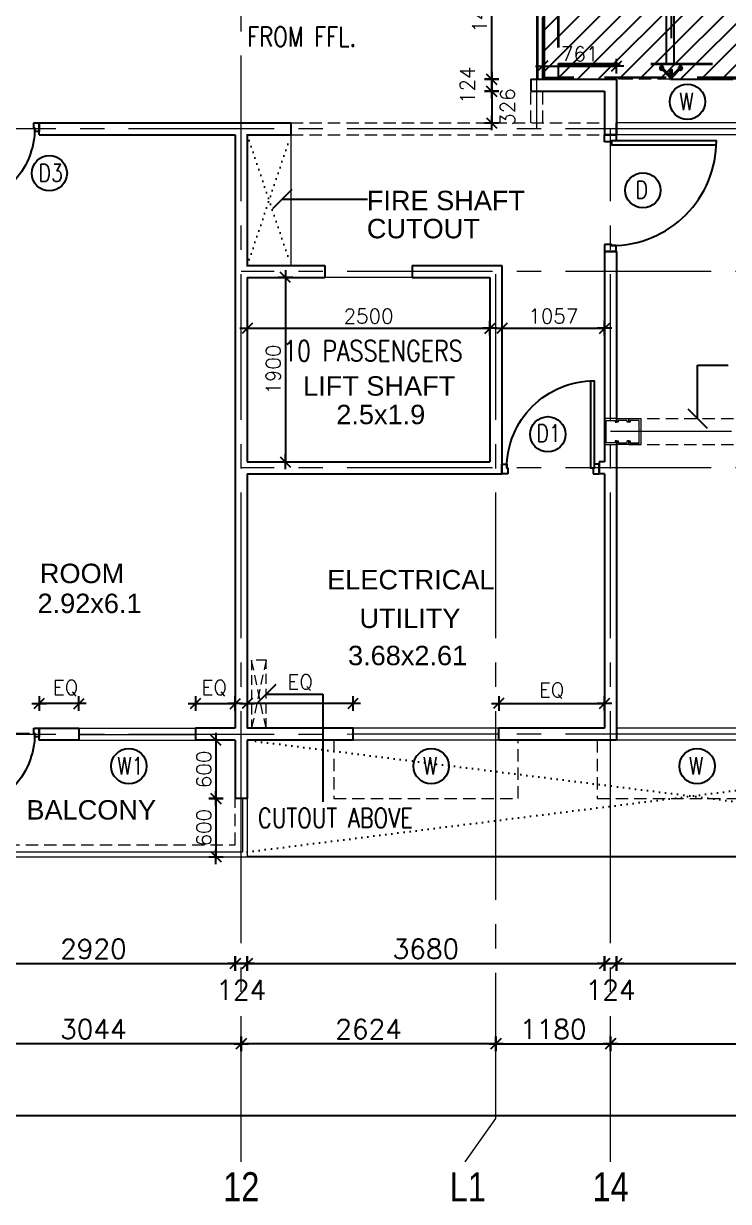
# Model space of a CAD drawing. Header units: inches. Extents: x -234845 to -176446, y -524542 to -442800.
# Drawn here: x -194992 to -187731, y -489232 to -477102 of the extents above; entities that cross this region are included whole.
import ezdxf
from ezdxf.enums import TextEntityAlignment as Align

# ---------------------------------------------------------------- set-up
doc = ezdxf.new("R2010")
doc.units = ezdxf.units.IN
doc.header["$MEASUREMENT"] = 0
doc.header["$PDMODE"] = 34
doc.header["$PDSIZE"] = -10
for name, pattern in [('CENTER2', [1.125, 0.75, -0.125, 0.125, -0.125]), ('DASHED', [19.05, 12.7, -6.35]), ('DOT2', [0.125, 0, -0.125]), ('HIDDEN', [0.375, 0.25, -0.125])]:
    doc.linetypes.add(name, pattern=pattern)
for name, color, linetype in [('1', 35, 'Continuous'), ('4', 4, 'Continuous'), ('ADOOR', 14, 'Continuous'), ('arrow', 23, 'Continuous'), ('COLUMN', 6, 'Continuous'), ('Dim dotted', 30, 'Continuous'), ('Dimension', 10, 'Continuous'), ('DIMENSION1', 4, 'Continuous'), ('DOOR', 34, 'Continuous'), ('GFRG PANELS', 4, 'Continuous'), ('GLASS', 8, 'Continuous'), ('GRID TXT', 4, 'Continuous'), ('GRID-TAGS', 31, 'Continuous'), ('rail', 11, 'Continuous'), ('steel column', 6, 'Continuous'), ('win tag', 144, 'Continuous')]:
    doc.layers.add(name, color=color, linetype=linetype)
for name, color, linetype, lineweight in [('DIM', 20, 'Continuous', 25), ('Grid', 254, 'Continuous', 15), ('TEXT', 32, 'Continuous', 18), ('win', 14, 'Continuous', 13)]:
    doc.layers.add(name, color=color, linetype=linetype, lineweight=lineweight)
doc.styles.add('ARIAL', font='arial.ttf')
doc.styles.add('RMTXT', font='romans.shx')
doc.styles.add('ROMANS', font='romans.shx', dxfattribs={"width": 0.8})
doc.styles.get("Standard").update_dxf_attribs({"font": 'arial.ttf'})
doc.styles.add('style1', font='romans.shx', dxfattribs={"width": 0.8})
doc.dimstyles.new('ELEV-DIM', dxfattribs={"dimtxt": 150, "dimasz": 1, "dimexe": 100, "dimexo": 150, "dimgap": 50, "dimtad": 1, "dimdec": 0, "dimzin": 0, "dimdsep": 46, "dimtxsty": 'RMTXT', "dimblk": 'ARH4', "dimcen": 0.09375, "dimdle": 100, "dimse1": 1, "dimse2": 1, "dimclrd": 256, "dimclre": 256, "dimclrt": 151, "dimadec": 0, "dimazin": 0, "dimtfac": 50, "dimtdec": 0, "dimtofl": 0, "dimtmove": 2, "dimatfit": 3, "dimldrblk": 'OBLIQUE', "dimfxl": 1, "dimtolj": 1, "dimtzin": 0, "dimlwd": -1, "dimlwe": -1, "dimarcsym": 0})

# ---------------------------------------------------------------- blocks, each defined once
blk = doc.blocks.new('D1000')
at = {"layer": 'DOOR'}
for points in [[(0, 940), (0, 1000), (100, 1000), (100, 950), (60, 950), (60, 940)], [(0, 60), (0, 0), (100, 0), (100, 50), (60, 50), (60, 60)]]:
    blk.add_lwpolyline(points, close=True, dxfattribs=at)
blk.add_lwpolyline([(60, 950, -0.414214), (960, 50), (60, 50), (60, 85), (959, 85)], format="xyb", dxfattribs=at)
blk = doc.blocks.new('A$C52683649')
at = {"layer": 'win'}
for p, q in [((0, 124), (1500, 124)), ((0, 62), (1500, 62)), ((0, 0), (1500, 0))]:
    blk.add_line(p, q, dxfattribs=at)
blk = doc.blocks.new('ARH4')
for p, q in [((0, -75), (0, 75)), ((-53.033, -53.033), (53.033, 53.033)), ((75, 0), (-75, 0))]:
    blk.add_line(p, q)
blk = doc.blocks.new('*D583')
at = {"layer": 'DEFPOINTS', "color": 0, "transparency": 16777216}
for p in [(-183410, -485733), (-223252, -488267), (-223252, -488351)]:
    blk.add_point(p, dxfattribs=at)
at = {"layer": 'Dimension', "transparency": 16777216}
blk.add_line((-183411, -488351), (-223251, -488351), dxfattribs=at)
at = {"layer": 'Dimension', "transparency": 16777216, "rotation": 180}
blk.add_blockref('ARH4', (-223252, -488351), dxfattribs=at)
at = {"layer": 'Dimension', "transparency": 16777216}
blk.add_blockref('ARH4', (-183410, -488351), dxfattribs=at)
at = {"layer": 'Dimension', "color": 151, "lineweight": 0, "transparency": 16777216, "insert": (-203331, -488201), "char_height": 200, "attachment_point": 5, "style": 'RMTXT'}
blk.add_mtext('\\A1;39842', dxfattribs=at)
blk = doc.blocks.new('_Oblique')
at = {"color": 0, "linetype": 'ByBlock', "lineweight": -2}
blk.add_line((-0.5, -0.5), (0.5, 0.5), dxfattribs=at)
blk = doc.blocks.new('*D586')
at = {"layer": 'DEFPOINTS', "color": 0, "transparency": 16777216}
for p in [(-184923, -484483, 2), (-189644, -485683), (-179772, -485683)]:
    blk.add_point(p, dxfattribs=at)
at = {"layer": 'Dimension', "transparency": 16777216}
blk.add_line((-179772, -484484), (-179772, -485682), dxfattribs=at)
for p, rotation in [((-179772, -484483), 90), ((-179772, -485683), 270)]:
    blk.add_blockref('ARH4', p, dxfattribs=dict(at, rotation=rotation))
at = {"layer": 'Dimension', "color": 151, "lineweight": 0, "transparency": 16777216, "insert": (-179922, -485083), "char_height": 200, "attachment_point": 5, "rotation": 90, "style": 'RMTXT'}
blk.add_mtext('\\A1;1200', dxfattribs=at)
blk = doc.blocks.new('*D588')
at = {"layer": 'DEFPOINTS', "color": 0, "transparency": 16777216}
for p in [(-192750, -484865), (-195794, -485878), (-195794, -487608)]:
    blk.add_point(p, dxfattribs=at)
at = {"layer": 'Dimension', "transparency": 16777216}
blk.add_line((-192751, -487608), (-195793, -487608), dxfattribs=at)
at = {"layer": 'Dimension', "transparency": 16777216, "rotation": 180}
blk.add_blockref('ARH4', (-195794, -487608), dxfattribs=at)
at = {"layer": 'Dimension', "transparency": 16777216}
blk.add_blockref('ARH4', (-192750, -487608), dxfattribs=at)
at = {"layer": 'Dimension', "color": 151, "lineweight": 0, "transparency": 16777216, "insert": (-194272, -487458), "char_height": 200, "attachment_point": 5, "style": 'RMTXT'}
blk.add_mtext('\\A1;3044', dxfattribs=at)
blk = doc.blocks.new('*D600')
at = {"layer": 'DEFPOINTS', "color": 0, "transparency": 16777216}
for p in [(-183472, -485887), (-188945, -486339, 2), (-183472, -487608)]:
    blk.add_point(p, dxfattribs=at)
at = {"layer": 'Dimension', "transparency": 16777216}
blk.add_line((-188944, -487608), (-183473, -487608), dxfattribs=at)
at = {"layer": 'Dimension', "transparency": 16777216, "rotation": 180}
blk.add_blockref('ARH4', (-188945, -487608), dxfattribs=at)
at = {"layer": 'Dimension', "transparency": 16777216}
blk.add_blockref('ARH4', (-183472, -487608), dxfattribs=at)
at = {"layer": 'Dimension', "color": 151, "lineweight": 0, "transparency": 16777216, "insert": (-186208, -487458), "char_height": 200, "attachment_point": 5, "style": 'RMTXT'}
blk.add_mtext('\\A1;5473', dxfattribs=at)
blk = doc.blocks.new('*D624')
at = {"layer": 'DEFPOINTS', "color": 0, "transparency": 16777216}
for p in [(-190126, -486029), (-192750, -487608), (-192750, -488398)]:
    blk.add_point(p, dxfattribs=at)
at = {"layer": 'Dimension', "transparency": 16777216}
blk.add_line((-190127, -487608), (-192749, -487608), dxfattribs=at)
at = {"layer": 'Dimension', "transparency": 16777216, "rotation": 180}
blk.add_blockref('ARH4', (-192750, -487608), dxfattribs=at)
at = {"layer": 'Dimension', "transparency": 16777216}
blk.add_blockref('ARH4', (-190126, -487608), dxfattribs=at)
at = {"layer": 'Dimension', "color": 151, "lineweight": 0, "transparency": 16777216, "insert": (-191438, -487458), "char_height": 200, "attachment_point": 5, "style": 'RMTXT'}
blk.add_mtext('\\A1;2624', dxfattribs=at)
blk = doc.blocks.new('*D629')
at = {"layer": 'DEFPOINTS', "color": 0, "transparency": 16777216}
for p in [(-190126, -486339), (-188946, -486339, 2), (-188946, -487608)]:
    blk.add_point(p, dxfattribs=at)
at = {"layer": 'Dimension', "transparency": 16777216}
blk.add_line((-190125, -487608), (-188947, -487608), dxfattribs=at)
at = {"layer": 'Dimension', "transparency": 16777216, "rotation": 180}
blk.add_blockref('ARH4', (-190126, -487608), dxfattribs=at)
at = {"layer": 'Dimension', "transparency": 16777216}
blk.add_blockref('ARH4', (-188946, -487608), dxfattribs=at)
at = {"layer": 'Dimension', "color": 151, "lineweight": 0, "transparency": 16777216, "insert": (-189536, -487458), "char_height": 200, "attachment_point": 5, "style": 'RMTXT'}
blk.add_mtext('\\A1;1180', dxfattribs=at)
blk = doc.blocks.new('*D671')
at = {"layer": 'DEFPOINTS', "color": 0, "transparency": 16777216}
for p in [(-195732, -484483), (-192812, -484483), (-192812, -486782)]:
    blk.add_point(p, dxfattribs=at)
at = {"layer": 'Dimension', "transparency": 16777216}
blk.add_line((-195731, -486782), (-192813, -486782), dxfattribs=at)
at = {"layer": 'Dimension', "transparency": 16777216, "rotation": 180}
blk.add_blockref('ARH4', (-195732, -486782), dxfattribs=at)
at = {"layer": 'Dimension', "transparency": 16777216}
blk.add_blockref('ARH4', (-192812, -486782), dxfattribs=at)
at = {"layer": 'Dimension', "color": 151, "lineweight": 0, "transparency": 16777216, "insert": (-194272, -486632), "char_height": 200, "attachment_point": 5, "style": 'RMTXT'}
blk.add_mtext('\\A1;2920', dxfattribs=at)
blk = doc.blocks.new('*D672')
at = {"layer": 'DEFPOINTS', "color": 0, "transparency": 16777216}
for p in [(-192812, -484471), (-192688, -484483), (-192688, -486782)]:
    blk.add_point(p, dxfattribs=at)
at = {"layer": 'Dimension', "transparency": 16777216}
blk.add_line((-192811, -486782), (-192689, -486782), dxfattribs=at)
at = {"layer": 'Dimension', "transparency": 16777216, "rotation": 180}
blk.add_blockref('ARH4', (-192812, -486782), dxfattribs=at)
at = {"layer": 'Dimension', "transparency": 16777216}
blk.add_blockref('ARH4', (-192688, -486782), dxfattribs=at)
at = {"layer": 'Dimension', "color": 151, "lineweight": 0, "transparency": 16777216, "insert": (-192750, -487055), "char_height": 200, "attachment_point": 5, "style": 'RMTXT'}
blk.add_mtext('\\A1;124', dxfattribs=at)
blk = doc.blocks.new('*D673')
at = {"layer": 'DEFPOINTS', "color": 0, "transparency": 16777216}
for p in [(-189008, -484359, 2), (-192688, -484483), (-189008, -486782)]:
    blk.add_point(p, dxfattribs=at)
at = {"layer": 'Dimension', "transparency": 16777216}
blk.add_line((-192687, -486782), (-189009, -486782), dxfattribs=at)
at = {"layer": 'Dimension', "transparency": 16777216, "rotation": 180}
blk.add_blockref('ARH4', (-192688, -486782), dxfattribs=at)
at = {"layer": 'Dimension', "transparency": 16777216}
blk.add_blockref('ARH4', (-189008, -486782), dxfattribs=at)
at = {"layer": 'Dimension', "color": 151, "lineweight": 0, "transparency": 16777216, "insert": (-190848, -486632), "char_height": 200, "attachment_point": 5, "style": 'RMTXT'}
blk.add_mtext('\\A1;3680', dxfattribs=at)
blk = doc.blocks.new('*D674')
at = {"layer": 'DEFPOINTS', "color": 0, "transparency": 16777216}
for p in [(-189007, -484471), (-188883, -484483), (-188883, -486782)]:
    blk.add_point(p, dxfattribs=at)
at = {"layer": 'Dimension', "transparency": 16777216}
blk.add_line((-189006, -486782), (-188884, -486782), dxfattribs=at)
at = {"layer": 'Dimension', "transparency": 16777216, "rotation": 180}
blk.add_blockref('ARH4', (-189007, -486782), dxfattribs=at)
at = {"layer": 'Dimension', "transparency": 16777216}
blk.add_blockref('ARH4', (-188883, -486782), dxfattribs=at)
at = {"layer": 'Dimension', "color": 151, "lineweight": 0, "transparency": 16777216, "insert": (-188945, -487055), "char_height": 200, "attachment_point": 5, "style": 'RMTXT'}
blk.add_mtext('\\A1;124', dxfattribs=at)
blk = doc.blocks.new('*D676')
at = {"layer": 'DEFPOINTS', "color": 0, "transparency": 16777216}
for p in [(-183533, -484359), (-188883, -484483, 2), (-183533, -486782)]:
    blk.add_point(p, dxfattribs=at)
at = {"layer": 'Dimension', "transparency": 16777216}
blk.add_line((-188882, -486782), (-183534, -486782), dxfattribs=at)
at = {"layer": 'Dimension', "transparency": 16777216, "rotation": 180}
blk.add_blockref('ARH4', (-188883, -486782), dxfattribs=at)
at = {"layer": 'Dimension', "transparency": 16777216}
blk.add_blockref('ARH4', (-183533, -486782), dxfattribs=at)
at = {"layer": 'Dimension', "color": 151, "lineweight": 0, "transparency": 16777216, "insert": (-186208, -486632), "char_height": 200, "attachment_point": 5, "style": 'RMTXT'}
blk.add_mtext('\\A1;5350', dxfattribs=at)
blk = doc.blocks.new('*D880')
at = {"layer": 'DEFPOINTS', "color": 0, "transparency": 16777216}
for p in [(-192688, -480049), (-190188, -480049), (-190188, -480240)]:
    blk.add_point(p, dxfattribs=at)
at = {"layer": 'Dim dotted', "transparency": 16777216}
blk.add_line((-192687, -480240), (-190189, -480240), dxfattribs=at)
at = {"layer": 'Dim dotted', "transparency": 16777216, "rotation": 180}
blk.add_blockref('ARH4', (-192688, -480240), dxfattribs=at)
at = {"layer": 'Dim dotted', "transparency": 16777216}
blk.add_blockref('ARH4', (-190188, -480240), dxfattribs=at)
at = {"layer": 'Dim dotted', "color": 151, "transparency": 16777216, "insert": (-191438, -480115), "char_height": 150, "attachment_point": 5, "style": 'RMTXT'}
blk.add_mtext('\\A1;2500', dxfattribs=at)
blk = doc.blocks.new('*D881')
at = {"layer": 'DEFPOINTS', "color": 0, "transparency": 16777216}
for p in [(-190064, -479925), (-189007, -479925, -1), (-189007, -480240)]:
    blk.add_point(p, dxfattribs=at)
at = {"layer": 'Dim dotted', "transparency": 16777216}
blk.add_line((-190063, -480240), (-189008, -480240), dxfattribs=at)
at = {"layer": 'Dim dotted', "transparency": 16777216, "rotation": 180}
blk.add_blockref('ARH4', (-190064, -480240), dxfattribs=at)
at = {"layer": 'Dim dotted', "transparency": 16777216}
blk.add_blockref('ARH4', (-189007, -480240), dxfattribs=at)
at = {"layer": 'Dim dotted', "color": 151, "transparency": 16777216, "insert": (-189535, -480115), "char_height": 150, "attachment_point": 5, "style": 'RMTXT'}
blk.add_mtext('\\A1;1057', dxfattribs=at)
blk = doc.blocks.new('*D882')
at = {"layer": 'DEFPOINTS', "color": 0, "transparency": 16777216}
for p in [(-192288, -479716), (-192295, -481616), (-192288, -481616)]:
    blk.add_point(p, dxfattribs=at)
at = {"layer": 'Dim dotted', "transparency": 16777216}
blk.add_line((-192295, -479717), (-192295, -481615), dxfattribs=at)
for p, rotation in [((-192295, -479716), 90), ((-192295, -481616), 270)]:
    blk.add_blockref('ARH4', p, dxfattribs=dict(at, rotation=rotation))
at = {"layer": 'Dim dotted', "color": 151, "transparency": 16777216, "insert": (-192420, -480666), "char_height": 150, "attachment_point": 5, "rotation": 90, "style": 'RMTXT'}
blk.add_mtext('\\A1;1900', dxfattribs=at)
blk = doc.blocks.new('*D892')
at = {"layer": 'DEFPOINTS', "color": 0, "transparency": 16777216}
for p in [(-189007, -484104), (-190097, -484359, 1), (-189007, -484359, 2)]:
    blk.add_point(p, dxfattribs=at)
at = {"layer": 'Dim dotted', "transparency": 16777216}
blk.add_line((-190096, -484104), (-189008, -484104), dxfattribs=at)
at = {"layer": 'Dim dotted', "transparency": 16777216, "rotation": 180}
blk.add_blockref('ARH4', (-190097, -484104), dxfattribs=at)
at = {"layer": 'Dim dotted', "transparency": 16777216}
blk.add_blockref('ARH4', (-189007, -484104), dxfattribs=at)
at = {"layer": 'Dim dotted', "color": 151, "transparency": 16777216, "insert": (-189552, -483972), "char_height": 150, "attachment_point": 5, "style": 'RMTXT'}
blk.add_mtext('\\A1;EQ', dxfattribs=at)
blk = doc.blocks.new('*D893')
at = {"layer": 'DEFPOINTS', "color": 0, "transparency": 16777216}
for p in [(-192688, -484104), (-192688, -484359), (-191597, -484359, 1)]:
    blk.add_point(p, dxfattribs=at)
at = {"layer": 'Dim dotted', "transparency": 16777216}
blk.add_line((-191598, -484104), (-192687, -484104), dxfattribs=at)
at = {"layer": 'Dim dotted', "transparency": 16777216, "rotation": 180}
blk.add_blockref('ARH4', (-192688, -484104), dxfattribs=at)
at = {"layer": 'Dim dotted', "transparency": 16777216}
blk.add_blockref('ARH4', (-191597, -484104), dxfattribs=at)
at = {"layer": 'Dim dotted', "color": 151, "transparency": 16777216, "insert": (-192143, -483889), "char_height": 150, "attachment_point": 5, "style": 'RMTXT'}
blk.add_mtext('\\A1;EQ', dxfattribs=at)
blk = doc.blocks.new('*D894')
at = {"layer": 'DEFPOINTS', "color": 0, "transparency": 16777216}
for p in [(-188883, -477540), (-189644, -477675, 1), (-188883, -477675, 2)]:
    blk.add_point(p, dxfattribs=at)
at = {"layer": 'Dim dotted', "transparency": 16777216}
blk.add_line((-189643, -477540), (-188884, -477540), dxfattribs=at)
at = {"layer": 'Dim dotted', "transparency": 16777216, "rotation": 180}
blk.add_blockref('ARH4', (-189644, -477540), dxfattribs=at)
at = {"layer": 'Dim dotted', "transparency": 16777216}
blk.add_blockref('ARH4', (-188883, -477540), dxfattribs=at)
at = {"layer": 'Dim dotted', "color": 151, "transparency": 16777216, "insert": (-189263, -477415), "char_height": 150, "attachment_point": 5, "style": 'RMTXT'}
blk.add_mtext('\\A1;761', dxfattribs=at)
blk = doc.blocks.new('*D897')
at = {"layer": 'DEFPOINTS', "color": 0, "transparency": 16777216}
for p in [(-192812, -484483), (-193010, -485083), (-192812, -485083)]:
    blk.add_point(p, dxfattribs=at)
at = {"layer": 'Dim dotted', "transparency": 16777216}
blk.add_line((-193010, -484484), (-193010, -485082), dxfattribs=at)
for p, rotation in [((-193010, -484483), 90), ((-193010, -485083), 270)]:
    blk.add_blockref('ARH4', p, dxfattribs=dict(at, rotation=rotation))
at = {"layer": 'Dim dotted', "color": 151, "transparency": 16777216, "insert": (-193135, -484783), "char_height": 150, "attachment_point": 5, "rotation": 90, "style": 'RMTXT'}
blk.add_mtext('\\A1;600', dxfattribs=at)
blk = doc.blocks.new('*D898')
at = {"layer": 'DEFPOINTS', "color": 0, "transparency": 16777216}
for p in [(-192812, -485083), (-193010, -485683), (-192812, -485683)]:
    blk.add_point(p, dxfattribs=at)
at = {"layer": 'Dim dotted', "transparency": 16777216}
blk.add_line((-193010, -485084), (-193010, -485682), dxfattribs=at)
for p, rotation in [((-193010, -485083), 90), ((-193010, -485683), 270)]:
    blk.add_blockref('ARH4', p, dxfattribs=dict(at, rotation=rotation))
at = {"layer": 'Dim dotted', "color": 151, "transparency": 16777216, "insert": (-193135, -485383), "char_height": 150, "attachment_point": 5, "rotation": 90, "style": 'RMTXT'}
blk.add_mtext('\\A1;600', dxfattribs=at)
blk = doc.blocks.new('A$C0E977AF4')
at = {"layer": 'TEXT', "color": 3, "linetype": 'DASHED', "ltscale": 8}
for p, q in [((36992, -15712), (36842, -15012)), ((36992, -15012), (36842, -15712))]:
    blk.add_line(p, q, dxfattribs=at)
blk.add_lwpolyline([(36842, -15012), (36842, -15712), (36992, -15712), (36992, -15012)], close=True, dxfattribs=at)
blk = doc.blocks.new('W')
at = {"layer": 'win'}
for p, q in [((600, 124), (-600, 124)), ((600, 59), (-600, 59)), ((600, 0), (-600, 0))]:
    blk.add_line(p, q, dxfattribs=at)
blk = doc.blocks.new('*D761')
at = {"layer": 'DEFPOINTS', "color": 0, "transparency": 16777216}
for p in [(-192812, -484105), (-193222, -484360), (-192812, -484360)]:
    blk.add_point(p, dxfattribs=at)
at = {"layer": 'Dim dotted', "transparency": 16777216}
blk.add_line((-193221, -484105), (-192813, -484105), dxfattribs=at)
at = {"layer": 'Dim dotted', "transparency": 16777216, "rotation": 180}
blk.add_blockref('ARH4', (-193222, -484105), dxfattribs=at)
at = {"layer": 'Dim dotted', "transparency": 16777216}
blk.add_blockref('ARH4', (-192812, -484105), dxfattribs=at)
at = {"layer": 'Dim dotted', "color": 151, "transparency": 16777216, "insert": (-193028, -483946), "char_height": 150, "attachment_point": 5, "style": 'RMTXT'}
blk.add_mtext('\\A1;EQ', dxfattribs=at)
blk = doc.blocks.new('*D762')
at = {"layer": 'DEFPOINTS', "color": 0, "transparency": 16777216}
for p in [(-194832, -484105), (-194832, -484360), (-194422, -484360)]:
    blk.add_point(p, dxfattribs=at)
at = {"layer": 'Dim dotted', "transparency": 16777216}
blk.add_line((-194423, -484105), (-194831, -484105), dxfattribs=at)
at = {"layer": 'Dim dotted', "transparency": 16777216, "rotation": 180}
blk.add_blockref('ARH4', (-194832, -484105), dxfattribs=at)
at = {"layer": 'Dim dotted', "transparency": 16777216}
blk.add_blockref('ARH4', (-194422, -484105), dxfattribs=at)
at = {"layer": 'Dim dotted', "color": 151, "transparency": 16777216, "insert": (-194559, -483946), "char_height": 150, "attachment_point": 5, "style": 'RMTXT'}
blk.add_mtext('\\A1;EQ', dxfattribs=at)
blk = doc.blocks.new('*D925')
at = {"layer": 'DEFPOINTS', "color": 0, "transparency": 16777216}
for p in [(-190198, -476205), (-190170, -476205), (-189768, -477675)]:
    blk.add_point(p, dxfattribs=at)
at = {"layer": 'Dim dotted', "transparency": 16777216}
blk.add_line((-190170, -477674), (-190170, -476206), dxfattribs=at)
for p, rotation in [((-190170, -476205), 90), ((-190170, -477675), 270)]:
    blk.add_blockref('ARH4', p, dxfattribs=dict(at, rotation=rotation))
at = {"layer": 'Dim dotted', "color": 151, "transparency": 16777216, "insert": (-190295, -476940), "char_height": 150, "attachment_point": 5, "rotation": 90, "style": 'RMTXT'}
blk.add_mtext('\\A1;1470', dxfattribs=at)
blk = doc.blocks.new('*D926')
at = {"layer": 'DEFPOINTS', "color": 0, "transparency": 16777216}
for p in [(-189555, -477675, 1), (-190170, -477799), (-189555, -477799, 0)]:
    blk.add_point(p, dxfattribs=at)
at = {"layer": 'Dim dotted', "transparency": 16777216}
blk.add_line((-190170, -477676), (-190170, -477798), dxfattribs=at)
for p, rotation in [((-190170, -477675), 90), ((-190170, -477799), 270)]:
    blk.add_blockref('ARH4', p, dxfattribs=dict(at, rotation=rotation))
at = {"layer": 'Dim dotted', "color": 151, "transparency": 16777216, "insert": (-190420, -477737), "char_height": 150, "attachment_point": 5, "rotation": 90, "style": 'RMTXT'}
blk.add_mtext('\\A1;124', dxfattribs=at)
blk = doc.blocks.new('*D927')
at = {"layer": 'DEFPOINTS', "color": 0, "transparency": 16777216}
for p in [(-189477, -477799, 1), (-190170, -478125), (-189477, -478125)]:
    blk.add_point(p, dxfattribs=at)
at = {"layer": 'Dim dotted', "transparency": 16777216}
blk.add_line((-190170, -477800), (-190170, -478124), dxfattribs=at)
for p, rotation in [((-190170, -477799), 90), ((-190170, -478125), 270)]:
    blk.add_blockref('ARH4', p, dxfattribs=dict(at, rotation=rotation))
at = {"layer": 'Dim dotted', "color": 151, "transparency": 16777216, "insert": (-190006, -477962), "char_height": 150, "attachment_point": 5, "rotation": 90, "style": 'RMTXT'}
blk.add_mtext('\\A1;326', dxfattribs=at)
blk = doc.blocks.new('A$C2EBD1FBF')
at = {"layer": 'steel column'}
blk.add_lwpolyline([(0, 0), (0, 150), (150, 150), (150, 0)], close=True, dxfattribs=at)
at = {"layer": 'steel column', "linetype": 'HIDDEN', "ltscale": 3}
blk.add_lwpolyline([(5, 5), (5, 145), (145, 145), (145, 5)], close=True, dxfattribs=at)
blk = doc.blocks.new('spider web plan')
at = {"layer": 'GLASS'}
for p, q in [((2052642, -1702403), (2052642, -1702410)), ((2052642, -1702428), (2052642, -1702416)), ((2052642, -1702441), (2052642, -1702434)), ((2052713, -1702403), (2052713, -1702410)), ((2052713, -1702428), (2052713, -1702416)), ((2052713, -1702441), (2052713, -1702434)), ((2052761, -1702428), (2052761, -1702416)), ((2052761, -1702416), (2052761, -1702428))]:
    blk.add_line(p, q, dxfattribs=at)
for points in [[(2052586, -1702343), (2052642, -1702403)], [(2052595, -1702334), (2052674, -1702410)], [(2052759, -1702334), (2052681, -1702410)], [(2052769, -1702343), (2052713, -1702403)], [(2052586, -1702500), (2052642, -1702441)], [(2052595, -1702509), (2052674, -1702434)], [(2052759, -1702509), (2052681, -1702434)], [(2052769, -1702500), (2052713, -1702441)]]:
    blk.add_lwpolyline(points, dxfattribs=at)
for points in [[(2052761, -1702410), (2052593, -1702410), (2052593, -1702416), (2052761, -1702416)], [(2052761, -1702434), (2052593, -1702434), (2052593, -1702428), (2052761, -1702428)]]:
    blk.add_lwpolyline(points, close=True, dxfattribs=at)
for centre, radius in [((2052577, -1702325), 20), ((2052577, -1702325), 20), ((2052577, -1702325), 20), ((2052577, -1702325), 10), ((2052777, -1702325), 20), ((2052777, -1702325), 10), ((2052577, -1702518), 20), ((2052577, -1702518), 20), ((2052577, -1702518), 20), ((2052577, -1702518), 10), ((2052777, -1702518), 20), ((2052777, -1702518), 10)]:
    blk.add_circle(centre, radius, dxfattribs=at)
blk = doc.blocks.new('PLAN SPIDER 2')
at = {"layer": 'GLASS'}
for p, q in [((2020118, -1679993, 0), (2020118, -1680000, 0)), ((2020118, -1680018, 0), (2020118, -1680006, 0)), ((2020118, -1680030, 0), (2020118, -1680024, 0)), ((2020154, -1680018, 0), (2020154, -1680006, 0)), ((2020167, -1680000, 0), (2020167, -1680006, 0)), ((2020167, -1680018, 0), (2020167, -1680024, 0))]:
    blk.add_line(p, q, dxfattribs=at)
at = {"layer": 'GLASS', "elevation": 0}
for points in [[(2020062, -1679933), (2020118, -1679993)], [(2020062, -1680090), (2020118, -1680030)], [(2020167, -1680000), (2020070, -1680000), (2020070, -1680006), (2020167, -1680006)], [(2020167, -1680024), (2020070, -1680024), (2020070, -1680018), (2020167, -1680018)], [(2020072, -1679924), (2020151, -1680000)], [(2020072, -1680099), (2020151, -1680024)]]:
    blk.add_lwpolyline(points, dxfattribs=at)
at = {"layer": 'GLASS'}
for centre, radius in [((2020054, -1679915, 0), 20), ((2020054, -1679915, 0), 20), ((2020054, -1679915, 0), 20), ((2020054, -1679915, 0), 10), ((2020054, -1680108, 0), 20), ((2020054, -1680108, 0), 20), ((2020054, -1680108, 0), 20), ((2020054, -1680108, 0), 10)]:
    blk.add_circle(centre, radius, dxfattribs=at)
blk = doc.blocks.new('A$C42AF6D1C')
at = {"layer": 'GLASS'}
for p, q in [((-14, -49, 0), (-7, -49, 0)), ((-7, -97, 0), (-1, -97, 0))]:
    blk.add_line(p, q, dxfattribs=at)
at = {"layer": 'GLASS', "elevation": 0}
for points in [[(-74, 7), (-14, -49)], [(-83, -3), (-7, -81)], [(-7, -97), (-7, -1), (-1, -1), (-1, -97)]]:
    blk.add_lwpolyline(points, dxfattribs=at)
at = {"layer": 'GLASS'}
for radius in [20, 20, 20, 10]:
    blk.add_circle((-92, 15, 0), radius, dxfattribs=at)
blk = doc.blocks.new('A$C47645528')
at = {"layer": '1', "linetype": 'DASHED', "ltscale": 50}
h = blk.add_hatch(dxfattribs=at)
h.set_pattern_fill('ANSI31', color=251, scale=1200)
h.set_pattern_definition([(45, (1184619.9, 695977.51), (-106.066017, 106.066017), [])])
h.paths.add_polyline_path([(-5051, 3934), (-6234, 3934), (-6234, 1887), (-5051, 1887)])
h.paths.add_polyline_path([(-5051, 3934), (-3690, 3934), (-3690, 1887), (-5051, 1887)])
h.paths.add_polyline_path([(-5051, 0), (-6234, 0), (-6234, 1887), (-5051, 1887)])
h.paths.add_polyline_path([(-5051, 0), (-3690, 0), (-3690, 1887), (-5051, 1887)])
at = {"layer": '1', "color": 251, "linetype": 'DASHED', "ltscale": 50, "elevation": 2}
for points in [[(-4912, 3934), (-6234, 3934), (-6234, 2008), (-4912, 2008)], [(-4912, 3934), (-3690, 3934), (-3690, 2008), (-4912, 2008)], [(-4912, 0), (-3690, 0), (-3690, 2008), (-4912, 2008)]]:
    blk.add_lwpolyline(points, close=True, dxfattribs=at)
at = {"layer": '4', "color": 251, "linetype": 'DASHED', "ltscale": 50}
for points in [[(-200, 7628), (-6222, 7628), (-6222, 7778), (-200, 7778)], [(-200, 7634), (-6222, 7634), (-6222, 7772), (-200, 7772)], [(-6222, 7628), (-6072, 7628), (-6072, 12), (-6222, 12)], [(-6216, 7628), (-6078, 7628), (-6078, 12), (-6216, 12)], [(-50, 12), (-200, 12), (-200, 7628), (-50, 7628)], [(-194, 7628), (-56, 7628), (-56, 12), (-194, 12)], [(-200, 12), (-6072, 12), (-6072, 162), (-200, 162)], [(-200, 18), (-6072, 18), (-6072, 156), (-200, 156)]]:
    blk.add_lwpolyline(points, close=True, dxfattribs=at)
at = {"layer": 'DIM', "color": 251, "linetype": 'DASHED', "ltscale": 50}
for p, q in [((-200, 7628), (-6234, 7628)), ((-6234, 0, 0), (-6234, 7628)), ((-4960, 5821, 0), (-4960, 7628, -2)), ((-4880, 5821, 0), (-4880, 7628, -2)), ((-3770, 5821, -1), (-3770, 7628, -2)), ((-3690, 5821, -1), (-3690, 7628, -2)), ((-2580, 5821, 1), (-2580, 7628, 0)), ((-2500, 5821, 1), (-2500, 7628, 0)), ((-1390, 5821, 1), (-1390, 7628, 0)), ((-1310, 5821, 1), (-1310, 7628, 0)), ((-200, 162, 2), (-200, 7628, 2)), ((-4960, 5821), (-6072, 5821, 1)), ((-4960, 5741), (-6072, 5741, 1)), ((-4960, 3934, 0), (-4960, 5741, 0)), ((-3770, 5821, 0), (-4880, 5821)), ((-4880, 3934, 0), (-4880, 5741, 0)), ((-3770, 5741, -1), (-4880, 5741)), ((-3770, 3934, 0), (-3770, 5741, -1)), ((-2580, 5821, 1), (-3690, 5821, 0)), ((-3690, 3934, 0), (-3690, 5741, -1)), ((-2580, 5741, 1), (-3690, 5741, -1)), ((-2580, 3934, 2), (-2580, 5741, 1)), ((-1390, 5821, 1), (-2500, 5821, 1)), ((-2500, 3934, 2), (-2500, 5741, 1)), ((-1390, 5741, 1), (-2500, 5741, 1)), ((-1390, 3934, 2), (-1390, 5741, 1)), ((-200, 5821, 1), (-1310, 5821, 1)), ((-1310, 3934, 2), (-1310, 5741, 1)), ((-200, 5741, 1), (-1310, 5741, 1)), ((-4960, 3934, -2), (-6072, 3934, -1)), ((-3770, 3934, -2), (-4880, 3934, -2)), ((-2580, 3934, -1), (-3690, 3934, -2)), ((-1390, 3934, -1), (-2500, 3934, -1)), ((-200, 3934, -1), (-1310, 3934, -1)), ((-4952, 3854, 0), (-6072, 3854, -1)), ((-4952, 2048, -2), (-4952, 3854, 0)), ((-4872, 2048, -2), (-4872, 3854, 0)), ((-3770, 3854, -3), (-4872, 3854, 0)), ((-3770, 2048, -2), (-3770, 3854)), ((-3690, 2048, -2), (-3690, 3854)), ((-2580, 3854, -1), (-3690, 3854, -3)), ((-2580, 2048, 0), (-2580, 3854, 2)), ((-2500, 2048, 0), (-2500, 3854, 2)), ((-1390, 3854, -1), (-2500, 3854, -1)), ((-1390, 2048, 0), (-1390, 3854, 2)), ((-1310, 2048, 0), (-1310, 3854, 2)), ((-200, 3854, -1), (-1310, 3854, -1)), ((-4952, 2048, -2), (-6072, 2048, 0)), ((-4960, 1968, -1), (-6072, 1968, 0)), ((-4960, 162, -2), (-4960, 1968, -2)), ((-4880, 162, -2), (-4880, 1968, -2)), ((-3770, 1968, -2), (-4880, 1968, -1)), ((-3770, 2048, -2), (-4872, 2048, -2)), ((-3770, 162, -2), (-3770, 1968, -2)), ((-2580, 2048, 0), (-3690, 2048, -2)), ((-3690, 162, -2), (-3690, 1968, -2)), ((-2580, 1968, 0), (-3690, 1968, -2)), ((-2580, 162, 0), (-2580, 1968, 0)), ((-1390, 2048), (-2500, 2048, 0)), ((-2500, 162, 0), (-2500, 1968, 0)), ((-1390, 1968), (-2500, 1968, 0)), ((-1390, 162, 0), (-1390, 1968, 0)), ((-200, 2048, 0), (-1310, 2048)), ((-1310, 162, 0), (-1310, 1968, 0)), ((-200, 1968, 0), (-1310, 1968))]:
    blk.add_line(p, q, dxfattribs=at)
at = {"color": 251, "linetype": 'DASHED', "ltscale": 50}
blk.add_blockref('A$C2EBD1FBF', (-200, 7628), dxfattribs=at)
at = {"layer": 'DIMENSION1', "color": 251, "linetype": 'DASHED', "ltscale": 50, "rotation": 90}
blk.add_blockref('PLAN SPIDER 2', (-1684924, -2016233, 0), dxfattribs=at)
at = {"layer": 'DIMENSION1', "color": 251, "linetype": 'DASHED', "ltscale": 50, "xscale": -1}
blk.add_blockref('PLAN SPIDER 2', (2014038, 1682020, -1), dxfattribs=at)
for name, p, rotation in [('spider web plan', (-2057584, -1700414, -1), 180), ('PLAN SPIDER 2', (-1684924, 2020167, 0), 90)]:
    blk.add_blockref(name, p, dxfattribs=dict(at, rotation=rotation))
at = {"layer": 'DIMENSION1', "color": 251, "linetype": 'DASHED', "ltscale": 50}
blk.add_blockref('PLAN SPIDER 2', (-2023868, 1682020, 2), dxfattribs=at)
at = {"layer": 'GRID TXT', "color": 251, "linetype": 'DASHED', "ltscale": 50, "xscale": -1, "rotation": 180}
blk.add_blockref('A$C42AF6D1C', (-3708, 3837, 2), dxfattribs=at)
at = {"layer": 'GRID TXT', "color": 251, "linetype": 'DASHED', "ltscale": 50}
blk.add_blockref('A$C42AF6D1C', (-3708, 160, 2), dxfattribs=at)

msp = doc.modelspace()

# ---------------------------------------------------------------- linework, layer by layer
at = {"layer": 'ADOOR', "linetype": 'DASHED', "lineweight": 0, "ltscale": 10}
for p, q in [((-187382.8, -477674.6, 2.1), (-188882.8, -477674.6, 2.1)), ((-189768, -478124.6), (-189768, -477798.6, -0.4)), ((-189644, -478124.6), (-189644, -477798.6, -0.4)), ((-192238, -478124.6), (-189006.8, -478124.6)), ((-192238, -478248.6), (-189006.8, -478248.6)), ((-188758.8, -481168.6, -0.2), (-183782, -481168.6, 0)), ((-188758.8, -481438.7, -0.2), (-183782, -481438.7, 0))]:
    msp.add_line(p, q, dxfattribs=at)
at = {"layer": 'ADOOR', "lineweight": 0}
for p, q in [((-192238, -478248.6), (-192238, -479592.3)), ((-190988, -479716.3), (-191888, -479716.3)), ((-194931, -484412.6), (-195741, -484412.6))]:
    msp.add_line(p, q, dxfattribs=at)
at = {"layer": 'ADOOR', "linetype": 'DASHED', "lineweight": 0, "ltscale": 10}
for points, elevation in [([(-189897.4, -484482.6), (-191797.4, -484482.6), (-191797.4, -485082.6), (-189897.4, -485082.6)], 1.1), ([(-187182.8, -484482.6), (-189082.8, -484482.6), (-189082.8, -485082.6), (-187182.8, -485082.6)], 2.1)]:
    msp.add_lwpolyline(points, close=True, dxfattribs=dict(at, elevation=elevation))
msp.add_lwpolyline([(-195732, -485082.6), (-195732, -485558.6), (-192812, -485558.6), (-192812, -485082.6)], dxfattribs=at)
at = {"layer": 'COLUMN', "lineweight": 0, "ltscale": 505}
for p, q in [((-188758.8, -481208.7, -0.2), (-188773.8, -481208.7, -0.2)), ((-188758.8, -481398.7, -0.2), (-188773.8, -481398.7, -0.2))]:
    msp.add_line(p, q, dxfattribs=at)
at = {"layer": 'COLUMN', "lineweight": 0, "ltscale": 505, "elevation": -0.2}
for points in [[(-188882.8, -481208.7), (-188882.8, -481168.6), (-189006.8, -481168.6), (-189006.8, -481438.7), (-188882.8, -481438.7), (-188882.8, -481398.7), (-188897.8, -481398.7), (-188897.8, -481418.7), (-188991.8, -481418.7), (-188991.8, -481188.7), (-188897.8, -481188.7), (-188897.8, -481208.7), (-188882.8, -481208.7)], [(-188882.8, -481208.7), (-188882.8, -481168.6), (-188758.8, -481168.6), (-188758.8, -481208.7)], [(-188773.8, -481208.7), (-188773.8, -481188.7), (-188867.8, -481188.7), (-188867.8, -481208.7), (-188882.8, -481208.7)], [(-188758.8, -481208.7), (-188758.8, -481168.6), (-188634.8, -481168.6), (-188634.8, -481438.7), (-188758.8, -481438.7), (-188758.8, -481398.7), (-188743.8, -481398.7), (-188743.8, -481418.7), (-188649.8, -481418.7), (-188649.8, -481188.7), (-188743.8, -481188.7), (-188743.8, -481208.7), (-188758.8, -481208.7)], [(-188758.8, -481398.7), (-188758.8, -481438.7), (-188882.8, -481438.7), (-188882.8, -481398.7), (-188867.8, -481398.7), (-188867.8, -481418.7), (-188773.8, -481418.7), (-188773.8, -481398.7)]]:
    msp.add_lwpolyline(points, dxfattribs=at)
at = {"layer": 'DIM', "color": 8}
msp.add_line((-183409.8, -485682.6), (-192688, -485682.6), dxfattribs=at)
at = {"layer": 'Dim dotted', "linetype": 'DOT2', "ltscale": 500}
for p, q in [((-192688, -479592.3), (-192238, -478248.6)), ((-192688, -478248.6), (-192238, -479592.3)), ((-183534, -485632.6), (-192688, -484482.6)), ((-192688, -485632.6), (-183534, -484482.6))]:
    msp.add_line(p, q, dxfattribs=at)
at = {"layer": 'GFRG PANELS'}
for p, q in [((-189768, -477674.6, 0.4), (-188882.8, -477674.6, 2.1)), ((-189768, -477674.6), (-189768, -477798.6)), ((-188882.8, -477674.6, 2.1), (-188882.8, -478248.6, -1.4)), ((-189768, -477798.6, -0.4), (-189006.8, -477798.6, 2.1)), ((-189006.8, -477798.6, 2.1), (-189006.8, -478248.6, 2.1)), ((-194832, -478124.6), (-192238, -478124.6)), ((-194832, -478248.6), (-194832, -478124.6)), ((-192238, -478124.6), (-192238, -478248.6)), ((-188882.8, -478248.6, -2.1), (-188882.8, -478124.6, -2.1)), ((-194832, -478248.6), (-192812, -478248.6)), ((-192812, -478248.6), (-192812, -484358.6)), ((-192688, -478248.6), (-192688, -479592.3)), ((-192688, -478248.6), (-192238, -478248.6)), ((-188882.8, -478248.6, -1.8), (-189006.8, -478248.6, -1.4)), ((-189006.8, -479448.6, -1.4), (-189006.8, -481616.3, 2.1)), ((-188882.8, -479448.6, -1.4), (-189006.8, -479448.6, -1.4)), ((-188882.8, -479448.6, -1.4), (-188882.8, -481208.7, -0.1)), ((-192688, -479592.3), (-191888, -479592.3)), ((-191888, -479592.3), (-191888, -479716.3)), ((-190988, -479592.3), (-190064, -479592.3)), ((-190988, -479592.3), (-190988, -479716.3)), ((-190064, -479592.3), (-190064, -481740.3)), ((-192688, -479716.3), (-192688, -481616.3)), ((-192688, -479716.3), (-191888, -479716.3)), ((-190988, -479716.3), (-190188, -479716.3)), ((-190188, -479716.3), (-190188, -481616.3)), ((-188882.8, -481398.7, 0), (-188882.8, -484482.6, 2.1)), ((-192688, -481616.3), (-190188, -481616.3)), ((-189064, -481616.3), (-189064, -481740.3)), ((-189006.8, -481616.3, 2.1), (-189064, -481616.3)), ((-192688, -481740.3), (-192688, -484358.6)), ((-192688, -481740.3), (-190064, -481740.3)), ((-189006.8, -481740.3, 2.1), (-189064, -481740.3)), ((-189006.8, -481740.3, 2.1), (-189006.8, -484358.6, 2.1)), ((-194832, -484482.6), (-194832, -484358.6)), ((-194832, -484358.6), (-194422, -484358.6)), ((-194422, -484358.6), (-194422, -484482.6)), ((-193222, -484358.6), (-193222, -484482.6)), ((-192812, -484358.6), (-193222, -484358.6)), ((-191597.4, -484358.6, 1.1), (-192688, -484358.6)), ((-191597.4, -484482.6, 1.1), (-191597.4, -484358.6, 1.1)), ((-189006.8, -484358.6, 2.1), (-190097.4, -484358.6, 1.1)), ((-190097.4, -484482.6, 1.1), (-190097.4, -484358.6, 1.1)), ((-194422, -484482.6), (-194832, -484482.6)), ((-192812, -484482.6), (-193222, -484482.6)), ((-192812, -484482.6), (-192812, -485082.6)), ((-192688, -484482.6), (-192688, -485082.6)), ((-191597.4, -484482.6, 0.3), (-192688, -484482.6)), ((-188882.8, -484482.6, 2.1), (-190097.4, -484482.6, -1.4)), ((-192688, -485082.6), (-192812, -485082.6))]:
    msp.add_line(p, q, dxfattribs=at)
at = {"layer": 'Grid', "linetype": 'CENTER2', "lineweight": 5, "ltscale": 2000}
for p, q in [((-192750, -485682.6), (-192750, -465709)), ((-189705.5, -478186.6), (-189705.5, -465709.6)), ((-183410, -478186.6), (-233183.3, -478186.6)), ((-188944.8, -485682.6, 2.1), (-188944.8, -478186.6, 2.1)), ((-183410, -479654.3), (-192750, -479654.3)), ((-190126, -485682.6), (-190126, -479654.3)), ((-178700.4, -481303.7), (-188944.8, -481303.7, 0)), ((-183410, -481678.3), (-192750, -481678.3)), ((-183410, -484420.6), (-233183.4, -484429.1)), ((-192750, -488823.8), (-192750, -485682.6)), ((-190126, -488377.6), (-190126, -485682.6)), ((-188944.8, -488823.8, 2.1), (-188944.8, -485682.6, 2.1)), ((-190444, -488823.8), (-190126, -488377.6))]:
    msp.add_line(p, q, dxfattribs=at)
at = {"layer": 'rail', "lineweight": 5, "ltscale": 100}
for p, q in [((-189693.9, -476174.7, 1.1), (-189693, -477674.7, 0.6)), ((-189643.9, -476174.6, 1.1), (-189643, -477674.6, 0.6)), ((-192738, -485082.6), (-192738, -485632.6)), ((-192688, -485082.6), (-192688, -485682.6)), ((-195806, -485632.6), (-192738, -485632.6)), ((-195732, -485682.6), (-192688, -485682.6))]:
    msp.add_line(p, q, dxfattribs=at)
at = {"layer": 'win tag'}
for centre in [(-188153.5, -477907.3), (-194726.3, -478643.4), (-188612.6, -478819.5), (-189592, -481332.1), (-193907.4, -484749.7), (-190793.1, -484749.7), (-188053.9, -484749.7)]:
    msp.add_circle(centre, 181.8, dxfattribs=at)

# ---------------------------------------------------------------- block references
msp.add_blockref('A$C0E977AF4', (-229486, -468646.6))
msp.add_blockref('A$C0E977AF4', (-229486, -468646.6))
at = {"layer": 'ADOOR'}
for p, xscale, yscale, zscale, rotation in [((-195732, -478124.6), 0.9000000000000007, 0.9000000000000007, 0.9000000000000007, 270), ((-189006.8, -478248.6, 2.1), -1.200005384387199, 1.200005384387199, 1.200005384387199, 180)]:
    msp.add_blockref('D1000', p, dxfattribs=dict(at, xscale=xscale, yscale=yscale, zscale=zscale, rotation=rotation))
at = {"layer": 'ADOOR', "rotation": 90}
msp.add_blockref('D1000', (-189064, -481740.3), dxfattribs=at)
at = {"layer": 'ADOOR', "color": 6, "ltscale": 1000, "xscale": 0.9000000000000007, "yscale": 0.9000000000000007, "zscale": 0.9000000000000007, "rotation": 270}
msp.add_blockref('D1000', (-195732, -484358.6), dxfattribs=at)
at = {"layer": 'COLUMN', "rotation": 180}
for p in [(-187382.8, -478124.6, -2.1), (-190097.4, -484358.6, 1.1), (-187382.8, -484358.6, 2.1)]:
    msp.add_blockref('A$C52683649', p, dxfattribs=at)
at = {"layer": 'DIM'}
msp.add_blockref('A$C47645528', (-183410, -477674.6), dxfattribs=at)
at = {"layer": 'win', "lineweight": 0, "xscale": -1}
msp.add_blockref('W', (-193822, -484482.6), dxfattribs=at)

# ---------------------------------------------------------------- texts
at = {"layer": 'GRID-TAGS', "style": 'ARIAL', "width": 0.8}
for tag, p in [('12', (-192749.6, -489081.1)), ('L1', (-190417, -489082.3)), ('14', (-188944.4, -489081.1, 2.1))]:
    msp.add_attdef(tag, text='', height=300, dxfattribs=at).set_placement(p, align=Align.MIDDLE_CENTER)
at = {"layer": 'TEXT', "width": 0.8}
for s, height, style, p in [('FROM FFL.', 200, 'style1', (-192689.8, -477336.6)), ('10 PASSENGERS', 210, 'ROMANS', (-192318.9, -480577.4)), ('CUTOUT ABOVE', 200, 'style1', (-192578.9, -485383))]:
    msp.add_text(s, height=height, dxfattribs=dict(at, style=style)).set_placement(p)
at = {"layer": 'TEXT'}
for s, p in [('FIRE SHAFT', (-191456, -479024.1)), ('CUTOUT', (-191456, -479313.5)), ('LIFT SHAFT', (-192113.1, -480934.1)), ('2.5x1.9', (-191770.6, -481227.9)), ('ROOM', (-194824, -482864.5)), ('ELECTRICAL', (-191864.5, -482929.3)), ('2.92x6.1', (-194848.2, -483173.1)), ('UTILITY', (-191531.8, -483326.8)), ('3.68x2.61', (-191649.8, -483709.8)), ('BALCONY', (-194962.6, -485299.6))]:
    msp.add_text(s, height=200, dxfattribs=at).set_placement(p)
at = {"layer": 'win tag', "style": 'style1', "width": 0.8}
for s, p in [('W', (-188237.4, -477993.9)), ('D3', (-194837.6, -478730.1)), ('D', (-188687.4, -478902.4)), ('D1', (-189708.4, -481410.5)), ('W1', (-194025.5, -484836.3)), ('W', (-190877, -484836.3)), ('W', (-188137.8, -484836.3))]:
    msp.add_text(s, height=178.5, dxfattribs=at).set_placement(p)

# ---------------------------------------------------------------- dimensions: what is measured, and where the dimension line sits
at = {"layer": 'Dim dotted'}
for base, p1, p2, picture, middle in [((-190169.6, -476204.6), (-189768, -477674.6), (-190197.6, -476204.6), '*D925', (-190294.6, -476939.6)), ((-190169.6, -478124.6), (-189476.9, -477798.6, 0.6), (-189476.9, -478124.6), '*D927', (-190005.7, -477961.6))]:
    dim = msp.add_linear_dim(base=base, p1=p1, p2=p2, angle=90, dimstyle='ELEV-DIM', override={"dimfxl": 50, "dimfxlon": 1}, dxfattribs=at)
    dim.commit()
    dim.dimension.update_dxf_attribs({"geometry": picture, "text_midpoint": middle, "dimtype": 160})
for base, p1, p2, picture, middle in [((-188882.8, -477540), (-189644, -477674.6, 0.6), (-188882.8, -477674.7, 2.1), '*D894', (-189263.4, -477415)), ((-189006.8, -480239.8), (-190064, -479924.5), (-189006.8, -479924.5, -0.6), '*D881', (-189535.4, -480114.8)), ((-190188, -480239.8), (-192688, -480049), (-190188, -480049), '*D880', (-191438, -480114.8))]:
    dim = msp.add_linear_dim(base=base, p1=p1, p2=p2, dimstyle='ELEV-DIM', override={"dimfxl": 50, "dimfxlon": 1}, dxfattribs=at)
    dim.commit()
    dim.dimension.update_dxf_attribs({"geometry": picture, "text_midpoint": middle})
for base, p1, p2, picture, middle in [((-190169.6, -477798.6), (-189555, -477674.6, 0.8), (-189555, -477798.6, 0.3), '*D926', (-190419.6, -477736.6)), ((-192294.9, -481616.3), (-192288, -479716.3), (-192288, -481616.3), '*D882', (-192419.9, -480666.3)), ((-193010.2, -485082.6), (-192812, -484482.6), (-192812, -485082.6), '*D897', (-193135.2, -484782.6)), ((-193010.2, -485682.6), (-192812, -485082.6), (-192812, -485682.6), '*D898', (-193135.2, -485382.6))]:
    dim = msp.add_linear_dim(base=base, p1=p1, p2=p2, angle=90, dimstyle='ELEV-DIM', override={"dimfxl": 50, "dimfxlon": 1}, dxfattribs=at)
    dim.commit()
    dim.dimension.update_dxf_attribs({"geometry": picture, "text_midpoint": middle})
for base, p1, p2, picture, middle in [((-194832, -484105.3), (-194422, -484359.5), (-194832, -484359.5), '*D762', (-194558.7, -483946.2)), ((-192812, -484105.3), (-193222, -484359.5), (-192812, -484359.5), '*D761', (-193028, -483946))]:
    dim = msp.add_linear_dim(base=base, p1=p1, p2=p2, angle=180, text='EQ', dimstyle='ELEV-DIM', override={"dimfxl": 50, "dimfxlon": 1}, dxfattribs=at)
    dim.commit()
    dim.dimension.update_dxf_attribs({"geometry": picture, "text_midpoint": middle, "dimtype": 160})
dim = msp.add_linear_dim(base=(-192688, -484104.5), p1=(-191597.4, -484358.6, 1.1), p2=(-192688, -484358.6), text='EQ', dimstyle='ELEV-DIM', override={"dimfxl": 50, "dimfxlon": 1}, dxfattribs=at)
dim.commit()
dim.dimension.update_dxf_attribs({"geometry": '*D893', "text_midpoint": (-192142.7, -483888.7), "dimtype": 160})
dim = msp.add_linear_dim(base=(-189006.8, -484104.5), p1=(-190097.4, -484358.6, 1.1), p2=(-189006.8, -484358.6, 2.1), text='EQ', dimstyle='ELEV-DIM', override={"dimfxl": 50, "dimfxlon": 1}, dxfattribs=at)
dim.commit()
dim.dimension.update_dxf_attribs({"geometry": '*D892', "text_midpoint": (-189552.1, -483972.3)})
at = {"layer": 'Dimension', "lineweight": 0}
for base, p1, p2, picture, middle in [((-189007.8, -486782.2), (-192688, -484482.6), (-189007.8, -484358.6, 2.1), '*D673', (-190847.9, -486632.2)), ((-183533, -486782.2), (-188882.8, -484482.6, 1.7), (-183533, -484358.6), '*D676', (-186207.9, -486632.2)), ((-192812, -486782.2), (-195732, -484482.6), (-192812, -484482.6), '*D671', (-194272, -486632.2)), ((-183471.5, -487607.9), (-188944.8, -486339.1, 2.1), (-183471.5, -485887.5), '*D600', (-186208.2, -487457.9)), ((-188945.8, -487607.9), (-190126, -486339.1), (-188945.8, -486339.1, 2.1), '*D629', (-189535.9, -487457.9))]:
    dim = msp.add_linear_dim(base=base, p1=p1, p2=p2, dimstyle='ELEV-DIM', override={"dimtxt": 200}, dxfattribs=at)
    dim.commit()
    dim.dimension.update_dxf_attribs({"geometry": picture, "text_midpoint": middle})
for base, p1, p2, picture, middle in [((-192688, -486782.2), (-192812, -484470.7), (-192688, -484482.6), '*D672', (-192750, -487054.5)), ((-188882.8, -486782.2, 1.7), (-189006.8, -484470.7, 1.7), (-188882.8, -484482.6, 1.7), '*D674', (-188944.8, -487054.5, 1.7))]:
    dim = msp.add_linear_dim(base=base, p1=p1, p2=p2, dimstyle='ELEV-DIM', override={"dimtxt": 200}, dxfattribs=at)
    dim.commit()
    dim.dimension.update_dxf_attribs({"geometry": picture, "text_midpoint": middle, "dimtype": 160})
for base, p1, p2, angle, picture, middle in [((-179772, -485682.6), (-184922.6, -484482.6, 2.1), (-189644, -485682.6), 270, '*D586', (-179922, -485082.6)), ((-195794, -487608.1), (-192750, -484864.7), (-195794, -485877.7), 180, '*D588', (-194272, -487458.1)), ((-223252, -488350.8), (-183410, -485732.6), (-223252, -488267.1), 180, '*D583', (-203331, -488200.8)), ((-192750, -487608.1), (-190126, -486029), (-192750, -488398.5), 180, '*D624', (-191438, -487458.1))]:
    dim = msp.add_linear_dim(base=base, p1=p1, p2=p2, angle=angle, dimstyle='ELEV-DIM', override={"dimtxt": 200}, dxfattribs=at)
    dim.commit()
    dim.dimension.update_dxf_attribs({"geometry": picture, "text_midpoint": middle})

# ---------------------------------------------------------------- leaders
at = {"layer": 'arrow'}
for points in [[(-192327.5, -478909.4), (-191450.6, -478909.4)], [(-188048.7, -481168.6, -0.1), (-188048.7, -480618.7, -0.1), (-187735.6, -480618.7, -0.1)], [(-192494, -484008.6), (-191908.7, -484008.6), (-191908.7, -485117.2)]]:
    msp.add_leader(points, dimstyle='ELEV-DIM', override={"dimasz": 200, "dimtad": 0}, dxfattribs=at)

doc.saveas('drawing.dxf')
